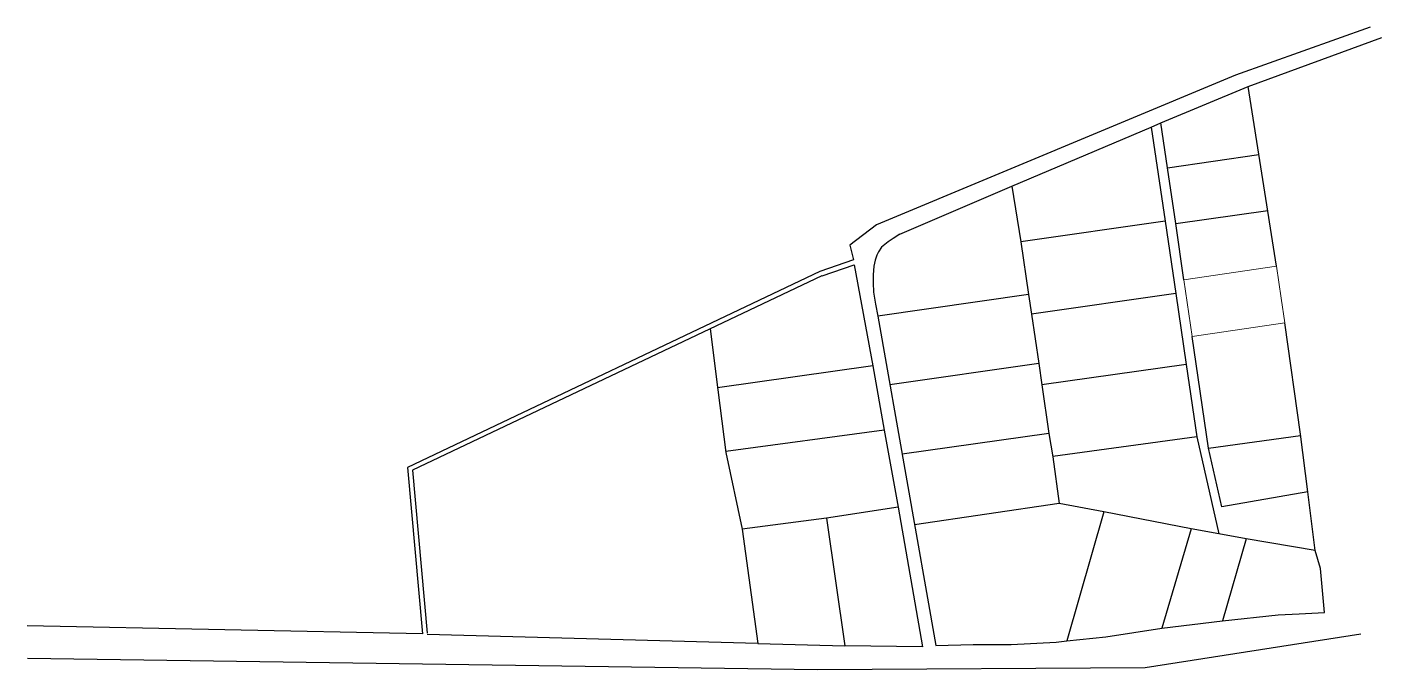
# Model space of a CAD drawing. Header units: millimetres. Extents: x 610550 to 612477, y 1318731 to 1319529.
# Drawn here: x 611649 to 612477, y 1318731 to 1319124 of the extents above; entities that cross this region are included whole.
import ezdxf

# ---------------------------------------------------------------- set-up
doc = ezdxf.new("R2010")
doc.units = ezdxf.units.MM
doc.layers.add('CVL_CUADCON_TIT', color=1, linetype='Continuous')

msp = doc.modelspace()

# ---------------------------------------------------------------- linework, layer by layer
at = {"color": 1}
for points in [[(612470.06, 1319124.33), (612387.57, 1319094.9), (612168.16, 1319003.38), (612151.85, 1318991.04), (612153.9, 1318982.09), (612133.48, 1318974.89)], [(612395.4, 1319088), (612477.2, 1319118.02)], [(612182.32, 1318997.69), (612250.94, 1319027.14), (612336.11, 1319063.22), (612342.06, 1319065.74), (612395.4, 1319088)], [(612412.81, 1318978.1), (612395.4, 1319088)], [(612356.07, 1318969.71), (612351.08, 1319004.14), (612345.99, 1319038.33), (612342.06, 1319065.74)], [(612336.11, 1319063.22), (612344.69, 1319005.55), (612351.09, 1318961.51), (612357.53, 1318917.94), (612363.91, 1318873.79), (612377.49, 1318814.42)], [(612345.99, 1319038.33), (612401.99, 1319046.39)], [(612250.94, 1319027.14), (612256.29, 1318992.99), (612261.02, 1318960.71), (612262.83, 1318948.76), (612267.3, 1318918.53), (612269.13, 1318905.51), (612273.49, 1318875.89), (612275.9, 1318861.61), (612279.86, 1318832.93)], [(612351.08, 1319004.14), (612407.42, 1319012.13)], [(612344.69, 1319005.55), (612256.29, 1318992.99)], [(612182.32, 1318997.69), (612178.29, 1318995.12), (612175.12, 1318993.1), (612171.19, 1318989.73), (612169.21, 1318986.85), (612168.26, 1318984.95), (612167.25, 1318981.83), (612166.48, 1318978.1), (612166.1, 1318972.83), (612165.98, 1318967.87), (612166.3, 1318962.14), (612167.49, 1318954.79), (612168.78, 1318947.61), (612204.31, 1318746.22), (612227.24, 1318746.85), (612250.36, 1318746.85), (612277.86, 1318748.27), (612284.57, 1318748.99), (612308.27, 1318751.54), (612342.66, 1318756.67), (612379.65, 1318761.25), (612413.8, 1318764.81), (612426.51, 1318765.47), (612442.13, 1318766.28), (612439.69, 1318793.25), (612436.42, 1318804.16), (612431.93, 1318840.06), (612427.33, 1318875.37), (612417.77, 1318943.55)], [(612133.48, 1318974.89), (611881.18, 1318855.07), (611890.31, 1318753.36)], [(612134.74, 1318972.26), (612154.44, 1318978.95), (612165.82, 1318917.18), (612172.78, 1318877.75), (612181.32, 1318830.69), (612196.17, 1318745.28), (612148.64, 1318745.98)], [(612134.73, 1318972.25), (611884.27, 1318853.3), (611893.22, 1318753.62)], [(612261.02, 1318960.71), (612168.78, 1318947.61)], [(612351.09, 1318961.51), (612262.83, 1318948.76)], [(612066.3, 1318939.75), (612071.06, 1318902.5), (612075.97, 1318864.19), (612085.81, 1318817.35), (612095.56, 1318747.4), (612148.64, 1318745.98)], [(612431.93, 1318840.06), (612379.33, 1318830.98), (612371.17, 1318866.73), (612361.06, 1318935.18)], [(612165.82, 1318917.18), (612070.9, 1318903.82)], [(612267.3, 1318918.53), (612176.21, 1318905.53)], [(612357.53, 1318917.94), (612269.13, 1318905.51)], [(612172.78, 1318877.75), (612075.89, 1318864.76)], [(612273.49, 1318875.89), (612183.69, 1318863.13)], [(612363.91, 1318873.79), (612275.89, 1318861.64)], [(612371.17, 1318866.73), (612427.43, 1318874.62)], [(612436.42, 1318804.16), (612394.1, 1318811.41), (612377.49, 1318814.42), (612360.59, 1318817.47), (612307.07, 1318827.83), (612279.86, 1318832.93), (612191.33, 1318819.84)], [(612137.47, 1318824.06), (612085.81, 1318817.35)], [(612181.32, 1318830.69), (612137.47, 1318824.06)], [(612137.47, 1318824.06), (612148.64, 1318745.98)], [(612307.07, 1318827.83), (612284.57, 1318748.99)], [(612360.59, 1318817.47), (612342.66, 1318756.67)], [(612394.1, 1318811.41), (612379.65, 1318761.25)], [(611890.31, 1318753.36), (611648.52, 1318758.27)], [(612095.56, 1318747.4), (611893.3, 1318752.81)], [(612464.41, 1318753.09), (612332.41, 1318732.48), (612132.02, 1318731.22)], [(612132.02, 1318731.22), (611648.74, 1318738.1)]]:
    msp.add_lwpolyline(points, dxfattribs=at)
at = {"layer": 'CVL_CUADCON_TIT', "color": 6, "lineweight": 18, "ltscale": 0.5, "flags": 128}
msp.add_lwpolyline([(612361.17, 1318935.19), (612356.07, 1318969.71), (612412.81, 1318978.1), (612415.64, 1318958.64), (612417.77, 1318943.55), (612361.17, 1318935.19)], dxfattribs=at)

doc.saveas('drawing.dxf')
